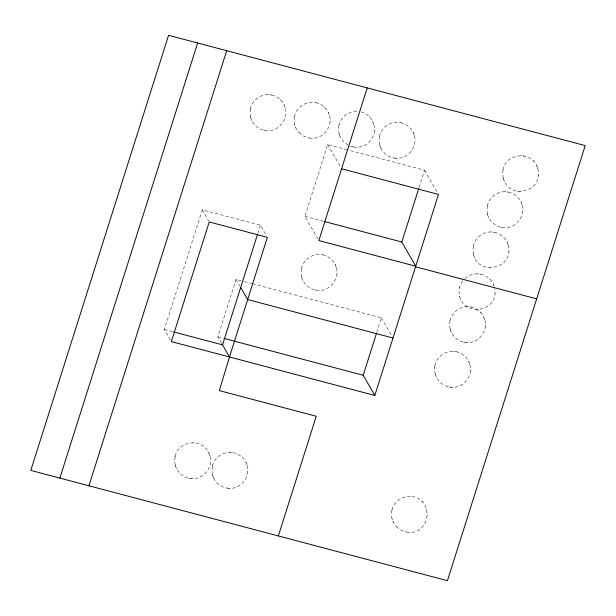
<?xml version="1.0" encoding="UTF-8"?>
<svg xmlns="http://www.w3.org/2000/svg" width="616" height="616" viewBox="0 0 616 616"><rect width="100%" height="100%" fill="white"/><g stroke="black" fill="none" stroke-linecap="round" stroke-linejoin="round"><path stroke-width="0.46" stroke-dasharray="3.08 2.31" d="M175.029 456.872L174.636 461.369L175.321 465.596M189.659 478.386C202.11 481.011 213.837 467.729 209.871 455.725M212.312 466.558L211.919 471.055L212.605 475.275M250.35 108.87L249.957 113.367L250.635 117.594M226.942 488.072C239.385 490.698 251.12 477.415 247.155 465.411M264.98 130.384C277.423 133.018 289.15 119.727 285.185 107.723M294.548 116.493C293.262 122.237 295.056 128.544 299.176 132.748M301.447 268.645L301.055 273.142L301.732 277.369M309.178 138.007C321.637 140.648 333.341 127.343 329.391 115.346M338.908 125.464L338.515 129.968L339.193 134.188M316.077 290.159C328.52 292.785 340.255 279.502 336.29 267.498M353.538 146.985C365.989 149.611 377.708 136.329 373.75 124.324M379.448 136.49L379.056 140.995L379.733 145.214M391.868 510.525C390.59 516.27 392.377 522.576 396.496 526.78M394.078 158.012C406.529 160.637 418.249 147.355 414.291 135.351M406.498 532.039C431.315 536.382 434.703 497.397 410.541 496.38M434.95 365.511L434.557 370.016L435.235 374.235M449.95 320.867L449.557 325.364L450.242 329.591M462.67 280.996C459.313 285.408 458.188 291.414 459.752 296.735M473.311 246.138L472.919 250.643L473.604 254.862M449.58 387.033C462.023 389.651 473.758 376.376 469.785 364.372M487.31 205.944L486.917 210.449L487.603 214.668M464.58 342.38C477.023 345.006 488.75 331.724 484.792 319.719M459.798 296.889L459.682 296.488C464.81 317.841 499.091 310.949 494.74 288.758M503.041 169.808L502.648 174.313L503.326 178.532M473.65 255.016L473.527 254.616C479.063 277.131 515.107 267.783 508.154 244.999M501.94 227.466C514.383 230.091 526.118 216.809 522.152 204.805M503.372 178.686L503.257 178.286C508.785 200.793 544.837 191.453 537.876 168.669M330.007 121.899L330.053 121.252M434.619 367.69L434.573 368.33M247.771 471.956L247.825 471.317M336.906 274.051L336.952 273.404M374.366 130.869L374.413 130.23M427.335 515.931L427.381 515.284M470.408 370.917L470.455 370.27M485.408 326.272L485.454 325.625M494.918 293.416L494.964 292.777M508.77 251.544L508.816 250.905M522.768 211.35L522.822 210.71M538.5 175.214L538.546 174.567M250.327 108.97C252.029 99.8 261.685 93.193 270.848 94.933M175.198 456.148C178.386 440.155 202.756 438.168 208.832 452.976M175.006 456.972L175.221 456.056M294.525 116.593C296.227 107.43 305.882 100.816 315.046 102.556M212.481 465.835C214.56 457.057 223.955 450.95 232.817 452.614M212.289 466.651L212.505 465.742M301.424 268.745C303.126 259.582 312.782 252.96 321.945 254.708M338.885 125.564L341.11 119.943L345.014 115.408L350.889 112.174L357.65 111.327L356.81 111.288M379.425 136.59C381.127 127.427 390.783 120.813 399.946 122.553M392.046 509.802C394.001 501.647 402.256 495.68 410.618 496.38M391.845 510.625L392.069 509.709M434.927 365.611C436.628 356.448 446.284 349.834 455.447 351.574M449.926 320.967C451.628 311.796 461.292 305.19 470.447 306.93M459.436 288.119L459.628 287.295M473.288 246.238C474.99 237.075 484.653 230.461 493.809 232.201M487.287 206.044C488.988 196.881 498.652 190.267 507.815 192.007M503.018 169.908C505.505 153.369 530.622 150.727 536.844 165.912M170.416 339.986L164.38 329.483L202.271 209.825L260.406 225.217L266.443 235.712M221.583 343.258L217.871 336.798L236.059 279.364L243.466 281.32M257.796 233.449L260.406 225.217M317.918 238.962L304.92 216.355L327.65 144.56L347.955 149.934M419.072 187.472L424.54 170.209L348.872 150.173M376.776 332.424L381.396 317.833L253.646 284.014M464.934 278.509C468.922 274.844 474.62 273.165 479.964 274.074M268.253 94.695L269.092 94.725M520.943 155.632L521.783 155.663M395.911 158.22L396.673 158.25M519.496 191.537L520.266 191.561M505.212 191.769L506.059 191.807M491.214 231.963L492.053 232.001M489.697 267.86L490.536 267.898M477.362 273.843L478.208 273.874M467.852 306.691L468.691 306.722M475.845 309.74L476.692 309.771M466.335 342.588L467.174 342.619M452.852 351.336L453.692 351.366M451.335 387.233L452.175 387.264M192.931 442.696L193.778 442.727M230.215 452.375L231.062 452.413M191.414 478.593L192.261 478.624M228.698 488.272L229.545 488.311M315.785 102.695C322.291 103.973 327.797 109.178 329.46 115.6M271.587 95.072C278.093 96.35 283.599 101.555 285.262 107.977M400.685 122.692C406.121 123.793 410.918 127.574 413.251 132.594M524.37 156.025L523.454 155.856M508.554 192.146C513.983 193.247 518.788 197.028 521.113 202.048M494.548 232.34C499.984 233.441 504.781 237.222 507.114 242.242M480.703 274.22C486.132 275.314 490.937 279.094 493.262 284.122M322.684 254.847C328.12 255.94 332.917 259.721 335.25 264.749M471.186 307.068C476.622 308.162 481.419 311.942 483.752 316.971M456.187 351.713C461.623 352.806 466.42 356.587 468.753 361.615M298.991 132.555L303.341 135.967L308.439 137.869M250.681 117.741L250.566 117.34C252.229 123.762 257.734 128.96 264.241 130.246M350.196 146.092L352.799 146.847M380.773 147.963C383.106 152.991 387.903 156.772 393.339 157.873M516.839 191.168L517.756 191.345M487.649 214.822L487.533 214.422C489.189 220.836 494.694 226.041 501.201 227.327M301.786 277.516L301.663 277.115C303.326 283.537 308.832 288.735 315.338 290.02M450.288 329.745L450.165 329.337C451.828 335.759 457.334 340.956 463.84 342.242M435.281 374.389L435.166 373.981C436.829 380.403 442.334 385.608 448.841 386.887M175.368 465.75L175.252 465.342C176.907 471.764 182.413 476.961 188.919 478.247M213.636 478.031C215.97 483.052 220.774 486.833 226.203 487.934M396.319 526.595L400.67 529.999L405.759 531.901M314.961 102.541L315.877 102.71M270.763 94.918L271.679 95.087M399.861 122.538L400.777 122.707M308.346 137.853L309.263 138.023M264.149 130.23L265.065 130.399M352.706 146.831L353.623 147.001M393.247 157.858L394.163 158.027M507.73 191.992L508.639 192.161M501.116 227.304L502.025 227.481M493.724 232.186L494.64 232.355M479.879 274.058L480.788 274.236M321.86 254.693L322.776 254.862M470.362 306.914L471.278 307.084M315.246 290.005L316.162 290.175M463.748 342.226L464.664 342.396M455.363 351.559L456.279 351.728M448.748 386.871L449.665 387.048M232.733 452.598C238.484 453.484 243.674 457.372 246.115 462.662M188.835 478.232L189.743 478.401M226.118 487.918L227.027 488.088M405.675 531.885L406.583 532.055M304.92 216.355L323.369 221.236M244.39 281.566L252.722 283.776M217.871 336.798L223.423 338.269M164.38 329.483L173.612 331.932M361.053 111.881C366.112 113.19 370.509 116.832 372.711 121.575M348.071 145.145L343.351 141.534L340.232 136.937M422.553 502.04L422.083 501.547M533.248 160.83L533.718 161.323M369.115 116.493L369.592 116.978M324.755 107.515L325.233 108M489.674 279.04L490.143 279.525M280.557 99.892L281.027 100.377M480.157 311.889L480.634 312.374M424.54 170.209L438.007 193.624M327.65 144.56L340.656 167.167M381.396 317.833L392.076 336.405M202.271 209.825L208.77 221.129M236.059 279.364L239.77 285.824M536.906 166.058L537.953 168.915M521.182 202.194L522.222 205.051M507.176 242.388L508.223 245.245M493.331 284.261L494.186 286.471M413.313 132.74L414.36 135.597M483.822 317.109L484.861 319.974M372.772 121.714L373.82 124.571M379.779 145.368L379.664 144.968L380.711 147.825M468.815 361.761L469.862 364.618M339.247 134.342L339.123 133.941L340.171 136.798M328.528 112.974L328.236 112.358M295.695 127.581L295.988 128.205M284.33 105.351L284.038 104.735M335.312 264.888L336.359 267.752M251.497 119.958L251.782 120.582M246.184 462.801L247.224 465.658M208.901 453.114L209.94 455.979M212.651 475.429L212.535 475.028L213.575 477.885M176.176 467.96L176.469 468.583M536.728 165.673L537.021 166.297M521.005 201.809L521.29 202.433M504.188 180.904L504.481 181.52M506.999 242.003L507.291 242.627M488.457 217.04L488.75 217.656M493.154 283.884L493.439 284.5M474.459 257.234L474.751 257.858M413.136 132.355L413.428 132.979M483.637 316.732L483.93 317.356M460.606 299.106L460.899 299.73M372.595 121.329L372.888 121.953M380.596 147.586L380.888 148.21M468.637 361.376L468.93 362M451.097 331.955L451.389 332.578M340.055 136.559L340.348 137.183M436.097 376.607L436.39 377.223M335.135 264.51L335.427 265.126M302.595 279.733L302.887 280.357M393.023 521.621L393.308 522.237M246.007 462.423L246.3 463.04M208.724 452.737L209.017 453.361M213.459 477.646L213.752 478.27M426.78 509.632L426.595 508.978M294.879 125.371L294.764 124.963L294.879 125.371M392.207 519.404L392.092 518.995L392.207 519.404"/><path stroke-width="0.92" d="M341.58 168.784L438.477 194.433L374.813 395.457L171.348 341.603L209.24 221.937L267.375 237.329L229.483 356.987L219.358 390.621L316.247 416.27L278.355 535.928M59.867 478.093L197.636 43.012M88.935 485.785L226.703 50.704M257.511 234.35L222.515 344.875L173.612 331.932M367.198 87.896L318.849 240.579L415.738 266.228L401.809 242.003L324.293 221.483M401.809 242.003L418.788 188.381M374.813 395.457L363.209 375.275L376.484 333.333M415.554 266.797L536.667 298.86M393 338.022L247.67 299.553L240.702 287.441M224.355 338.515L363.209 375.275M222.053 344.067L229.483 356.987M168.568 35.312L30.8 470.401L447.432 580.688L585.2 145.599L168.568 35.312"/></g></svg>
